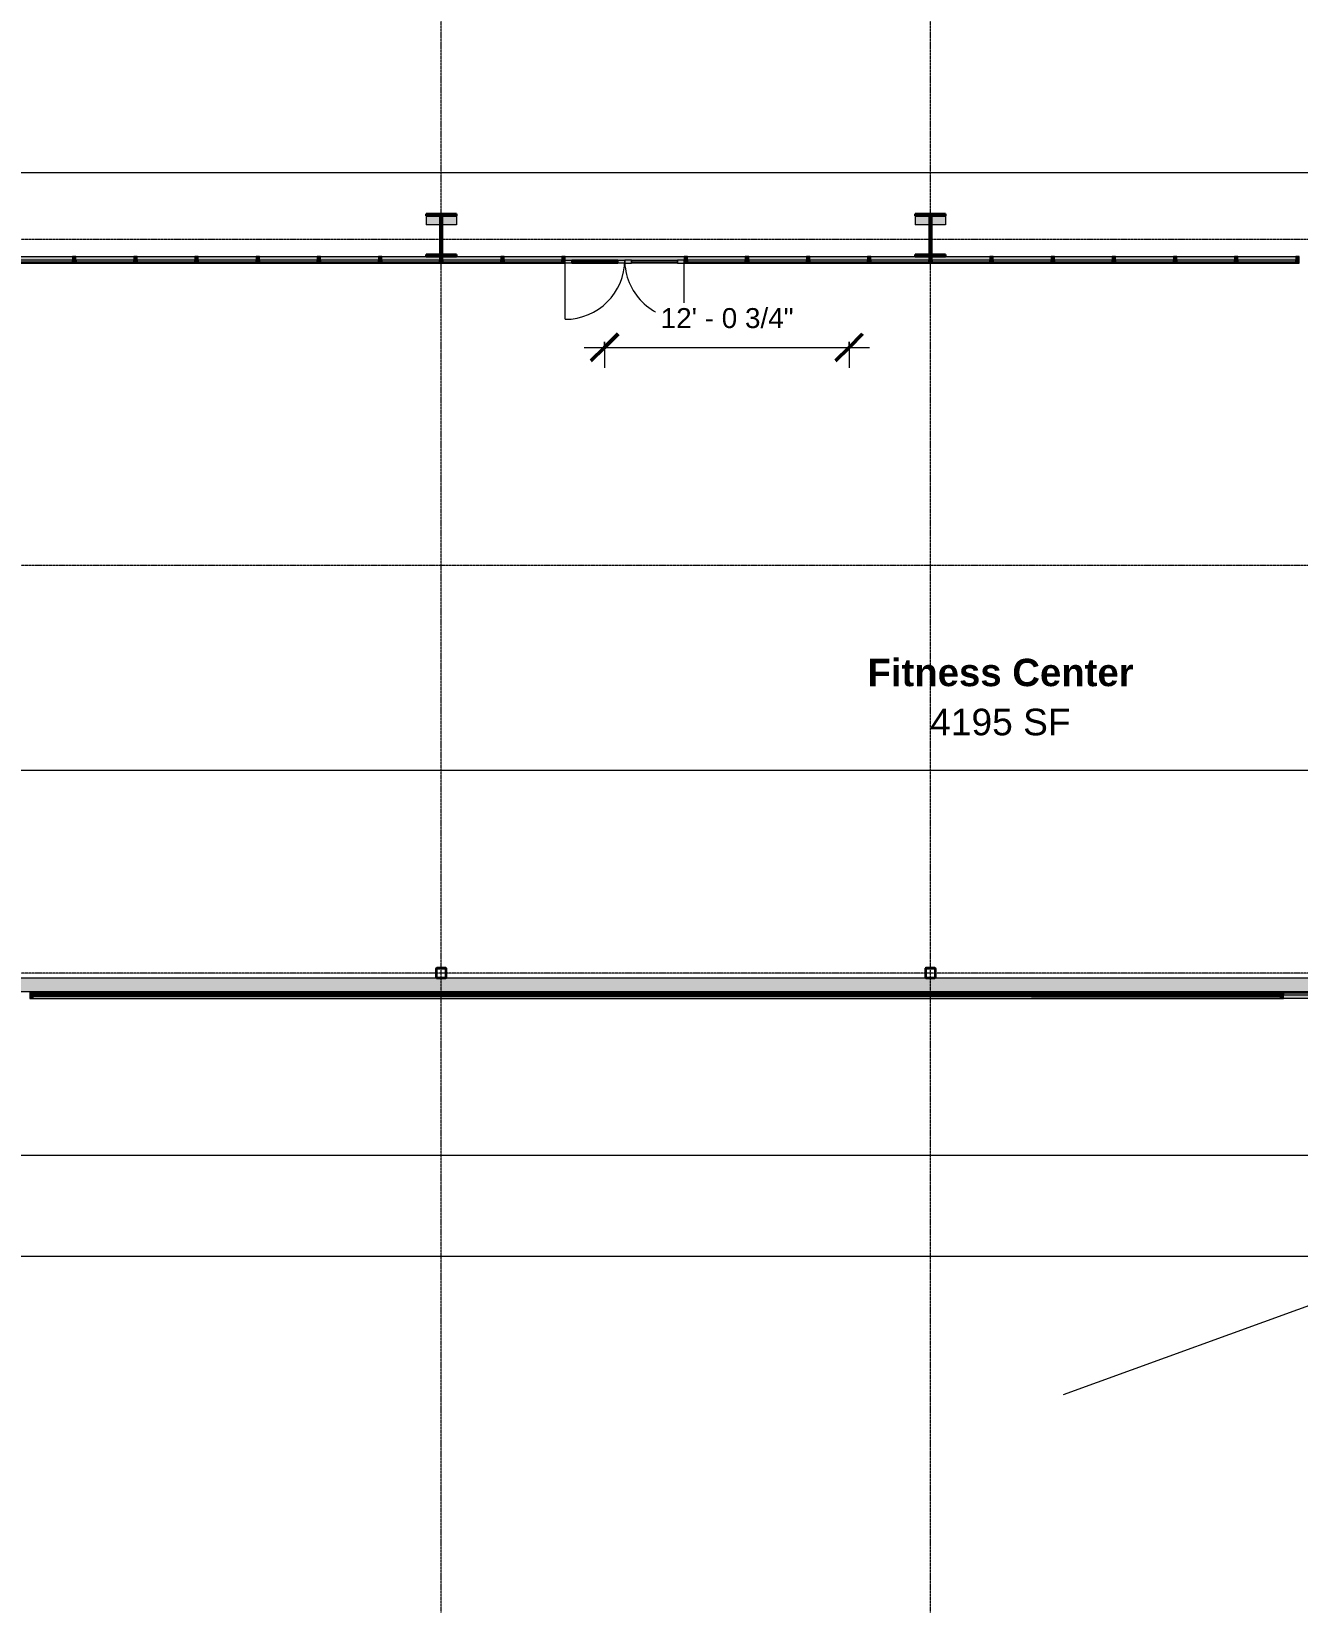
# Model space of a CAD drawing. Header units: inches. Extents: x 21836 to 26875, y -23174 to -20350.
# Drawn here: x 22844 to 23593, y -23163 to -22227 of the extents above; entities that cross this region are included whole.
import ezdxf

# ---------------------------------------------------------------- set-up
doc = ezdxf.new("R2010")
doc.units = ezdxf.units.IN
doc.header["$MEASUREMENT"] = 0
doc.linetypes.add('Grid Line 1_2_', pattern=[0.875, 0.5, -0.125, 0.125, -0.125])
for name, color, linetype, lineweight in [('A-ANNO-DIMS', 211, 'Continuous', 9), ('A-ANNO-DIMS-128', 211, 'Continuous', 9), ('A-DOOR', 31, 'Continuous', 13), ('A-GLAZ-CURT', 52, 'Continuous', 9), ('A-GLAZ-CWMG', 51, 'Continuous', 9), ('A-WALL', 113, 'Continuous', 13), ('C-BLDG-PADS', 91, 'Continuous', 9), ('C-TOPO', 7, 'Continuous', 9), ('Conc', 7, 'Continuous', 9), ('EOP-PR', 4, 'Continuous', 9), ('G-ANNO-SYMB', 111, 'Continuous', 9), ('M-AREA-IDEN', 171, 'Continuous', 9), ('S-BEAM', 12, 'Continuous', 9), ('S-COLS', 52, 'Continuous', 9), ('S-GRID', 1, 'Continuous', 9)]:
    doc.layers.add(name, color=color, linetype=linetype, lineweight=lineweight)
doc.styles.add('Arial_1', font='arial.ttf', dxfattribs={"height": 11.802395})
doc.styles.add('Arial_2', font='arial.ttf', dxfattribs={"height": 15.736527})
doc.styles.add('Arial_B_1', font='arialbd.ttf', dxfattribs={"height": 16.236099})
doc.dimstyles.new('Linear_-_3_32__Arial', dxfattribs={"dimscale": 12, "dimtxt": 12, "dimasz": 1.333333, "dimexe": 1, "dimexo": 0.666667, "dimgap": 0.666667, "dimtad": 1, "dimdec": 4, "dimrnd": 0.0625, "dimzin": 1, "dimdsep": 46, "dimlunit": 4, "dimtxsty": 'Arial_1', "dimblk1": 'OBLIQUE', "dimblk2": 'OBLIQUE', "dimsah": 1, "dimcen": 0.09, "dimdle": 1, "dimazin": 0, "dimtfac": 1, "dimtdec": 4, "dimtix": 1, "dimtmove": 0, "dimatfit": 3, "dimfxl": 1, "dimtvp": 1, "dimtfill": 1, "dimfrac": 2, "dimtolj": 1, "dimtzin": 0, "dimarcsym": 2})
pattern_1 = [(45, (0, 0), (-12.671354, 12.671354), []), (45, (0, 19.2), (-12.671354, 12.671354), [])]

# ---------------------------------------------------------------- blocks, each defined once
blk = doc.blocks.new('HSS-Hollow Structural Section-Column - HSS6X6X1_4-556719-First Floor Plan')
at = {"layer": 'S-COLS'}
h = blk.add_hatch(dxfattribs=at)
h.set_pattern_fill('FP_2', color=256, style=0, pattern_type=2)
h.set_pattern_definition([(225, (23085.89, -22784.303), (12.671354, -12.671354), []), (225, (23085.89, -22803.503), (12.671354, -12.671354), [])])
h.paths.add_polyline_path([(2.53, 3), (-2.53, 3), (-2.86, 2.86), (-3, 2.53), (-3, -2.53), (-2.86, -2.86), (-2.53, -3), (2.53, -3), (2.86, -2.86), (3, -2.53), (3, 2.53), (2.86, 2.86)], flags=0)
h.paths.add_polyline_path([(2.53, 2.77), (2.7, 2.7), (2.77, 2.53), (2.77, -2.53), (2.7, -2.7), (2.53, -2.77), (-2.53, -2.77), (-2.7, -2.7), (-2.77, -2.53), (-2.77, 2.53), (-2.7, 2.7), (-2.53, 2.77)], flags=0)
at = {"layer": 'S-COLS', "lineweight": 30}
for p, q in [((-3, 2.53), (-3, -2.53)), ((-2.77, -2.53), (-2.77, 2.53)), ((2.53, 3), (-2.53, 3)), ((-2.53, 2.77), (2.53, 2.77)), ((2.77, 2.53), (2.77, -2.53)), ((3, -2.53), (3, 2.53)), ((2.53, -2.77), (-2.53, -2.77)), ((-2.53, -3), (2.53, -3))]:
    blk.add_line(p, q, dxfattribs=at)
for centre, radius, start, end in [((-2.53, 2.53), 0.466, 90, 180), ((-2.53, 2.53), 0.233, 90, 180), ((2.53, 2.53), 0.466, 360, 90), ((2.53, 2.53), 0.233, 0, 90), ((-2.53, -2.53), 0.466, 180, 270), ((-2.53, -2.53), 0.233, 180, 270), ((2.53, -2.53), 0.466, 270, 360), ((2.53, -2.53), 0.233, 270, 360)]:
    blk.add_arc(centre, radius, start, end, dxfattribs=at)
blk = doc.blocks.new('HSS-Hollow Structural Section-Column - HSS6X6X1_4-V1-First Floor Plan')
at = {"layer": 'S-COLS'}
h = blk.add_hatch(dxfattribs=at)
h.set_pattern_fill('FP_3', color=256, style=0, pattern_type=2)
h.set_pattern_definition([(225, (23375.39, -22784.303), (12.671354, -12.671354), []), (225, (23375.39, -22803.503), (12.671354, -12.671354), [])])
h.paths.add_polyline_path([(-2.53, 3), (-2.86, 2.86), (-3, 2.53), (-3, -2.53), (-2.86, -2.86), (-2.53, -3), (2.53, -3), (2.86, -2.86), (3, -2.53), (3, 2.53), (2.86, 2.86), (2.53, 3)], flags=0)
h.paths.add_polyline_path([(-2.53, 2.77), (2.53, 2.77), (2.7, 2.7), (2.77, 2.53), (2.77, -2.53), (2.7, -2.7), (2.53, -2.77), (-2.53, -2.77), (-2.7, -2.7), (-2.77, -2.53), (-2.77, 2.53), (-2.7, 2.7)], flags=0)
at = {"layer": 'S-COLS', "lineweight": 30}
for p, q in [((-3, 2.53), (-3, -2.53)), ((-2.77, -2.53), (-2.77, 2.53)), ((2.53, 3), (-2.53, 3)), ((-2.53, 2.77), (2.53, 2.77)), ((2.77, 2.53), (2.77, -2.53)), ((3, -2.53), (3, 2.53)), ((2.53, -2.77), (-2.53, -2.77)), ((-2.53, -3), (2.53, -3))]:
    blk.add_line(p, q, dxfattribs=at)
for centre, radius, start, end in [((-2.53, 2.53), 0.466, 90, 180), ((-2.53, 2.53), 0.233, 90, 180), ((2.53, 2.53), 0.466, 360, 90), ((2.53, 2.53), 0.233, 0, 90), ((-2.53, -2.53), 0.466, 180, 270), ((-2.53, -2.53), 0.233, 180, 270), ((2.53, -2.53), 0.466, 270, 360), ((2.53, -2.53), 0.233, 270, 360)]:
    blk.add_arc(centre, radius, start, end, dxfattribs=at)
blk = doc.blocks.new('Girt_C - 8_D-767115-First Floor Plan')
at = {"layer": 'S-BEAM'}
h = blk.add_hatch(color=256, dxfattribs=at)
h.paths.add_polyline_path([(24244.02, -22787.49), (24244.02, -22787.3), (24099.02, -22787.34), (24099.02, -22787.49), (24221.25, -22787.49)], flags=0)
h.paths.add_polyline_path([(23616.77, -22787.49), (23616.77, -22787.3), (22810.02, -22787.33), (22810.02, -22787.49), (23599.2, -22787.49)], flags=0)
h.paths.add_polyline_path([(22458.77, -22787.49), (22458.77, -22787.3), (22076.14, -22787.33), (22076.14, -22787.49), (22216.89, -22787.49)], flags=0)
h = blk.add_hatch(color=256, dxfattribs=at)
h.paths.add_polyline_path([(24244.02, -22795.12), (24244.02, -22787.49), (24099.02, -22787.49), (24099.02, -22795.12), (24133.2, -22795.12), (24133.2, -22793.43), (24137.2, -22793.43), (24137.2, -22795.12), (24221.25, -22795.12)], flags=0)
h.paths.add_polyline_path([(23616.77, -22795.12), (23616.77, -22787.49), (22810.02, -22787.49), (22810.02, -22795.12), (23599.2, -22795.12)], flags=0)
h.paths.add_polyline_path([(22458.77, -22795.12), (22458.77, -22787.49), (22076.14, -22787.49), (22076.14, -22795.12), (22216.89, -22795.12)], flags=0)
h = blk.add_hatch(color=256, dxfattribs=at)
h.paths.add_polyline_path([(24244.02, -22795.3), (24244.02, -22795.12), (24137.2, -22795.13), (24137.2, -22795.3), (24221.25, -22795.3)], flags=0)
h.paths.add_polyline_path([(24133.2, -22795.3), (24133.2, -22795.12), (24099.02, -22795.13), (24099.02, -22795.3), (24117.57, -22795.3)], flags=0)
h.paths.add_polyline_path([(23616.77, -22795.3), (23616.77, -22795.12), (22810.02, -22795.12), (22810.02, -22795.3), (23599.2, -22795.3)], flags=0)
h.paths.add_polyline_path([(22458.77, -22795.3), (22458.77, -22795.12), (22076.14, -22795.12), (22076.14, -22795.3), (22216.89, -22795.3)], flags=0)
for p, q in [((23083.36, -22787.3), (22810.02, -22787.3)), ((23372.86, -22787.3), (23088.42, -22787.3)), ((23616.77, -22787.3), (23377.92, -22787.3)), ((22810.02, -22795.3), (23616.77, -22795.3))]:
    blk.add_line(p, q, dxfattribs=at)
blk = doc.blocks.new('System Panel - Glazed-809284-First Floor Plan')
at = {"layer": 'A-GLAZ-CURT', "transparency": 33554649}
blk.add_hatch(color=256, dxfattribs=at).paths.add_polyline_path([(-17.09, 1.25), (-17.09, 0.25), (17.09, 0.25), (17.09, 1.25)], flags=0)
at = {"layer": 'A-GLAZ-CURT', "lineweight": 13}
for p, q in [((17.09, 1.25), (-17.09, 1.25)), ((-17.09, 1.25), (-17.09, 0.25)), ((-17.09, 0.25), (17.09, 0.25)), ((17.09, 0.25), (17.09, 1.25))]:
    blk.add_line(p, q, dxfattribs=at)
at = {"layer": 'A-GLAZ-CURT'}
for p, q in [((-17.09, 0.25), (-17.09, 1.25)), ((17.09, 1.25), (-17.09, 1.25)), ((-17.09, 0.25), (17.09, 0.25)), ((17.09, 1.25), (17.09, 0.25))]:
    blk.add_line(p, q, dxfattribs=at)
blk = doc.blocks.new('Door_Single_Storefront - one-809285-First Floor Plan')
at = {"layer": 'A-DOOR'}
h = blk.add_hatch(color=256, dxfattribs=at)
h.paths.add_polyline_path([(-13.59375, 2), (-17.59375, 2), (-17.59375, 0.25), (-13.59375, 0.25)], flags=0)
h.paths.add_polyline_path([(13.59375, 2), (13.59375, 0.25), (17.59375, 0.25), (17.59375, 2)], flags=0)
h = blk.add_hatch(color=256, dxfattribs=at)
h.paths.add_polyline_path([(13.59375, 2), (-13.59375, 2), (-13.59375, 1.5), (13.59375, 1.5)], flags=0)
h.paths.add_polyline_path([(-13.59375, 0.75), (-13.59375, 0.25), (13.59375, 0.25), (13.59375, 0.75)], flags=0)
blk.add_hatch(color=256, dxfattribs=at).paths.add_polyline_path([(13.59375, 1.5), (-13.59375, 1.5), (-13.59375, 0.75), (13.59375, 0.75)], flags=0)
for p, q in [((-17.59375, 35.1875), (-17.59375, 0)), ((-13.59375, 2), (-17.59375, 2)), ((-17.59375, 0.25), (-13.59375, 0.25)), ((-13.59375, 0.25), (-13.59375, 2)), ((-13.59375, 2), (13.59375, 2)), ((13.59375, 1.5), (-13.59375, 1.5)), ((-13.59375, 1.5), (-13.59375, 0.75)), ((-13.59375, 0.75), (13.59375, 0.75)), ((13.59375, 0.25), (-13.59375, 0.25)), ((17.59375, 2), (13.59375, 2)), ((13.59375, 2), (13.59375, 0.25)), ((13.59375, 0.75), (13.59375, 1.5)), ((13.59375, 0.25), (17.59375, 0.25)), ((17.59375, 0.25), (17.59375, 2))]:
    blk.add_line(p, q, dxfattribs=at)
blk.add_arc((-17.59375, 0), 35.1875, 360, 90, dxfattribs=at)
blk = doc.blocks.new('Door_Single_Storefront - one-809286-First Floor Plan')
at = {"layer": 'A-DOOR'}
h = blk.add_hatch(color=256, dxfattribs=at)
h.paths.add_polyline_path([(13.59375, -2), (17.59375, -2), (17.59375, -0.25), (13.59375, -0.25)], flags=0)
h.paths.add_polyline_path([(-17.59375, -2), (-13.59375, -2), (-13.59375, -0.25), (-17.59375, -0.25)], flags=0)
h = blk.add_hatch(color=256, dxfattribs=at)
h.paths.add_polyline_path([(13.59375, -2), (13.59375, -1.5), (-13.59375, -1.5), (-13.59375, -2)], flags=0)
h.paths.add_polyline_path([(13.59375, -0.75), (13.59375, -0.25), (-13.59375, -0.25), (-13.59375, -0.75)], flags=0)
blk.add_hatch(color=256, dxfattribs=at).paths.add_polyline_path([(13.59375, -1.5), (13.59375, -0.75), (-13.59375, -0.75), (-13.59375, -1.5)], flags=0)
for p, q in [((-17.59375, -35.1875), (-17.59375, 0)), ((-17.59375, -0.25), (-13.59375, -0.25)), ((-13.59375, -2), (-17.59375, -2)), ((-13.59375, -0.25), (-13.59375, -2)), ((13.59375, -0.25), (-13.59375, -0.25)), ((-13.59375, -1.5), (-13.59375, -0.75)), ((-13.59375, -0.75), (13.59375, -0.75)), ((13.59375, -1.5), (-13.59375, -1.5)), ((-13.59375, -2), (13.59375, -2)), ((13.59375, -2), (13.59375, -0.25)), ((13.59375, -0.25), (17.59375, -0.25)), ((13.59375, -0.75), (13.59375, -1.5)), ((17.59375, -2), (13.59375, -2)), ((17.59375, -0.25), (17.59375, -2))]:
    blk.add_line(p, q, dxfattribs=at)
blk.add_arc((-17.59375, 0), 35.1875, 270, 0, dxfattribs=at)
blk = doc.blocks.new('System Panel - Glazed-809288-First Floor Plan')
at = {"layer": 'A-GLAZ-CURT', "transparency": 33554649}
blk.add_hatch(color=256, dxfattribs=at).paths.add_polyline_path([(17.09, 1.25), (-17.09, 1.25), (-17.09, 0.25), (17.09, 0.25)], flags=0)
at = {"layer": 'A-GLAZ-CURT', "lineweight": 13}
for p, q in [((17.09, 1.25), (-17.09, 1.25)), ((-17.09, 1.25), (-17.09, 0.25)), ((-17.09, 0.25), (17.09, 0.25)), ((17.09, 0.25), (17.09, 1.25))]:
    blk.add_line(p, q, dxfattribs=at)
at = {"layer": 'A-GLAZ-CURT'}
for p, q in [((-17.09, 0.25), (-17.09, 1.25)), ((17.09, 1.25), (-17.09, 1.25)), ((-17.09, 0.25), (17.09, 0.25)), ((17.09, 1.25), (17.09, 0.25))]:
    blk.add_line(p, q, dxfattribs=at)
blk = doc.blocks.new('Rectangular Mullion - Rectangular Mullion 1-V14-First Floor Plan')
at = {"layer": 'A-GLAZ-CWMG'}
h = blk.add_hatch(color=256, dxfattribs=at)
h.paths.add_polyline_path([(24462.02, -22364.05), (24496.2, -22364.05), (24496.2, -22363.3), (24462.02, -22363.3)], flags=0)
h.paths.add_polyline_path([(24462.02, -22362.3), (24496.2, -22362.3), (24496.2, -22360.05), (24462.02, -22360.05)], flags=0)
blk.add_hatch(color=256, dxfattribs=at).paths.add_polyline_path([(24496.2, -22363.3), (24496.2, -22362.3), (24462.02, -22362.3), (24462.02, -22363.3)], flags=0)
for p, q in [((24462.02, -22360.05), (24496.2, -22360.05)), ((24462.02, -22364.05), (24496.2, -22364.05))]:
    blk.add_line(p, q, dxfattribs=at)
blk = doc.blocks.new('Rectangular Mullion - Rectangular Mullion 1-V15-First Floor Plan')
at = {"layer": 'A-GLAZ-CWMG'}
h = blk.add_hatch(color=256, dxfattribs=at)
h.paths.add_polyline_path([(24244.89, -22364.05), (24279.08, -22364.05), (24279.08, -22363.3), (24244.89, -22363.3)], flags=0)
h.paths.add_polyline_path([(24244.89, -22362.3), (24279.08, -22362.3), (24279.08, -22360.05), (24244.89, -22360.05)], flags=0)
blk.add_hatch(color=256, dxfattribs=at).paths.add_polyline_path([(24279.08, -22363.3), (24279.08, -22362.3), (24244.89, -22362.3), (24244.89, -22363.3)], flags=0)
for p, q in [((24252.89, -22360.05), (24279.08, -22360.05)), ((24244.89, -22364.05), (24279.08, -22364.05))]:
    blk.add_line(p, q, dxfattribs=at)
blk = doc.blocks.new('Rectangular Mullion - Rectangular Mullion 1-769167-First Floor Plan')
at = {"layer": 'A-GLAZ-CWMG'}
h = blk.add_hatch(color=256, dxfattribs=at)
h.paths.add_polyline_path([(24498.2, -22364.05), (24532.39, -22364.05), (24532.39, -22363.3), (24498.2, -22363.3)], flags=0)
h.paths.add_polyline_path([(24524.39, -22362.3), (24532.39, -22362.3), (24532.39, -22360.05), (24498.2, -22360.05), (24498.2, -22362.3)], flags=0)
blk.add_hatch(color=256, dxfattribs=at).paths.add_polyline_path([(24532.39, -22363.3), (24532.39, -22362.3), (24498.2, -22362.3), (24498.2, -22363.3)], flags=0)
for p, q in [((24498.2, -22360.05), (24524.39, -22360.05)), ((24498.2, -22364.05), (24532.39, -22364.05))]:
    blk.add_line(p, q, dxfattribs=at)
blk = doc.blocks.new('Rectangular Mullion - Rectangular Mullion 1-769168-First Floor Plan')
at = {"layer": 'A-GLAZ-CWMG'}
blk.add_hatch(color=256, dxfattribs=at).paths.add_polyline_path([(24383.64, -22362.3), (24387.64, -22362.3), (24387.64, -22360.05), (24352.45, -22360.05), (24352.45, -22362.3), (24356.45, -22362.3)], flags=0)
blk.add_line((24352.45, -22360.05), (24387.64, -22360.05), dxfattribs=at)
blk = doc.blocks.new('Rectangular Mullion - Rectangular Mullion 1-769169-First Floor Plan')
at = {"layer": 'A-GLAZ-CWMG'}
blk.add_hatch(color=256, dxfattribs=at).paths.add_polyline_path([(24348.45, -22362.3), (24352.45, -22362.3), (24352.45, -22360.05), (24317.27, -22360.05), (24317.27, -22362.3), (24321.27, -22362.3)], flags=0)
blk.add_line((24317.27, -22360.05), (24352.45, -22360.05), dxfattribs=at)
blk = doc.blocks.new('Rectangular Mullion - Rectangular Mullion 1-809282-First Floor Plan')
at = {"layer": 'A-GLAZ-CWMG'}
blk.add_hatch(color=256, dxfattribs=at).paths.add_polyline_path([(-1, -2), (-1, 2), (1, 2), (1, -2)], flags=0)
at = {"layer": 'A-GLAZ-CWMG', "lineweight": 20}
for p, q in [((-1, 2), (1, 2)), ((-1, -2), (-1, 2)), ((1, 2), (1, -2)), ((1, -2), (-1, -2))]:
    blk.add_line(p, q, dxfattribs=at)
blk = doc.blocks.new('Rectangular Mullion - Profile_Polycarbonate_Lower-789585-First Floor Plan')
at = {"layer": 'A-GLAZ-CWMG'}
for points in [[(23322.74, -22796.02), (23578.64, -22796.02), (23578.64, -22795.66), (22848.39, -22795.66), (22848.39, -22796.02), (23046.28, -22796.02)], [(22848.39, -22797.59), (23578.64, -22797.59), (23578.64, -22796.02), (22848.39, -22796.02)], [(23460.97, -22797.66), (23578.64, -22797.66), (23578.64, -22797.59), (22848.39, -22797.59), (22848.39, -22797.66), (23322.74, -22797.66)], [(23460.97, -22797.79), (23578.64, -22797.79), (23578.64, -22797.66), (22848.39, -22797.66), (22848.39, -22797.79), (23322.74, -22797.79)]]:
    blk.add_hatch(color=256, dxfattribs=at).paths.add_polyline_path(points, flags=0)
for p, q in [((22848.39, -22796.02), (22848.39, -22795.66)), ((22848.39, -22795.66), (23578.64, -22795.66)), ((22848.39, -22797.59), (22848.39, -22796.02)), ((22848.39, -22796.02), (23578.64, -22796.02)), ((22848.39, -22797.66), (22848.39, -22797.59)), ((22848.39, -22797.79), (22848.39, -22797.66)), ((22848.39, -22797.66), (23578.64, -22797.66)), ((22848.39, -22797.79), (23578.64, -22797.79)), ((23578.64, -22796.02), (23578.64, -22797.59)), ((23578.64, -22797.59), (23578.64, -22797.66)), ((23578.64, -22797.66), (23578.64, -22797.79))]:
    blk.add_line(p, q, dxfattribs=at)
blk = doc.blocks.new('Rectangular Mullion - Profile_Polycarbonate_right-791731-First Floor Plan')
at = {"layer": 'A-GLAZ-CWMG'}
blk.add_hatch(color=256, dxfattribs=at).paths.add_polyline_path([(-2.83, -0.98), (0, -0.98), (0, 1.14), (-3.62, 1.14), (-3.62, 0.79), (-3.37, 0.79), (-3.56, 0.85), (-3.56, 1.08), (-0.06, 1.08), (-0.06, -0.92), (-2.77, -0.92)], flags=0)
at = {"layer": 'A-GLAZ-CWMG', "lineweight": 20}
for p, q in [((0, 1.14), (-3.62, 1.14)), ((-3.62, 1.14), (-3.62, 0.79)), ((-3.62, 0.79), (-3.37, 0.79)), ((-3.56, 0.85), (-3.56, 1.08)), ((-3.56, 1.08), (-0.06, 1.08)), ((-3.37, 0.85), (-3.56, 0.85)), ((-3.37, 0.79), (-3.37, 0.85)), ((-0.06, 1.08), (-0.06, -0.92)), ((0, -0.98), (0, 1.14)), ((-2.77, -0.86), (-2.83, -0.86)), ((-2.83, -0.86), (-2.83, -0.98)), ((-2.83, -0.98), (0, -0.98)), ((-2.77, -0.92), (-2.77, -0.86)), ((-0.06, -0.92), (-2.77, -0.92))]:
    blk.add_line(p, q, dxfattribs=at)
blk = doc.blocks.new('System Panel - Glazed-827476-First Floor Plan')
at = {"layer": 'A-GLAZ-CURT', "transparency": 33554649}
blk.add_hatch(color=256, dxfattribs=at).paths.add_polyline_path([(15.12, 0.25), (15.12, 1.25), (-15.12, 1.25), (-15.12, 0.25), (-9.95, 0.25)], flags=0)
at = {"layer": 'A-GLAZ-CURT', "lineweight": 13}
for p, q in [((15.12, 1.25), (-15.12, 1.25)), ((-15.12, 1.25), (-15.12, 0.25)), ((-15.12, 0.25), (15.12, 0.25)), ((15.12, 0.25), (15.12, 1.25))]:
    blk.add_line(p, q, dxfattribs=at)
at = {"layer": 'A-GLAZ-CURT'}
for p, q in [((-15.12, 0.25), (-15.12, 1.25)), ((15.12, 1.25), (-15.12, 1.25)), ((-15.12, 0.25), (15.12, 0.25)), ((15.12, 1.25), (15.12, 0.25))]:
    blk.add_line(p, q, dxfattribs=at)
blk = doc.blocks.new('Rectangular Mullion - Rectangular Mullion 1-789464-First Floor Plan')
at = {"layer": 'A-GLAZ-CWMG'}
h = blk.add_hatch(color=256, dxfattribs=at)
h.paths.add_polyline_path([(25110.27, -22799.43), (25110.27, -22797.18), (25080.02, -22797.18), (25080.02, -22799.43), (25085.19, -22799.43)], flags=0)
h.paths.add_polyline_path([(25085.19, -22796.18), (25110.27, -22796.18), (25110.27, -22795.43), (25080.02, -22795.43), (25080.02, -22796.18)], flags=0)
blk.add_hatch(color=256, dxfattribs=at).paths.add_polyline_path([(25110.27, -22797.18), (25110.27, -22796.18), (25080.02, -22796.18), (25080.02, -22797.18), (25085.19, -22797.18)], flags=0)
for p, q in [((25110.27, -22795.43), (25080.02, -22795.43)), ((25110.27, -22799.43), (25080.02, -22799.43))]:
    blk.add_line(p, q, dxfattribs=at)
blk = doc.blocks.new('Rectangular Mullion - Rectangular Mullion 1-827460-First Floor Plan')
at = {"layer": 'A-GLAZ-CWMG'}
blk.add_hatch(color=256, dxfattribs=at).paths.add_polyline_path([(-2, 2), (-2, -2), (0, -2), (0, 2)], flags=0)
at = {"layer": 'A-GLAZ-CWMG', "lineweight": 20}
for p, q in [((0, 2), (-2, 2)), ((-2, 2), (-2, -2)), ((0, -2), (0, 2)), ((-2, -2), (0, -2))]:
    blk.add_line(p, q, dxfattribs=at)
blk = doc.blocks.new('Rectangular Mullion - Rectangular Mullion 1-827457-First Floor Plan')
at = {"layer": 'A-GLAZ-CWMG'}
blk.add_hatch(color=256, dxfattribs=at).paths.add_polyline_path([(0, 2), (0, -2), (-2, -2), (-2, 2)], flags=0)
at = {"layer": 'A-GLAZ-CWMG', "lineweight": 20}
for p, q in [((-2, 2), (0, 2)), ((-2, -2), (-2, 2)), ((0, 2), (0, -2)), ((0, -2), (-2, -2))]:
    blk.add_line(p, q, dxfattribs=at)
blk = doc.blocks.new('DIMBLOCK32-First Floor Plan')
at = {"layer": 'A-ANNO-DIMS-128', "lineweight": 50}
for p, q in [((23182.52, -22413.92), (23190.52, -22405.92)), ((23327.27, -22413.92), (23335.27, -22405.92)), ((23182.52, -22413.92), (23174.52, -22421.92)), ((23327.27, -22413.92), (23319.27, -22421.92))]:
    blk.add_line(p, q, dxfattribs=at)
at = {"layer": 'A-ANNO-DIMS-128'}
for p, q in [((23170.52, -22413.92), (23339.27, -22413.92)), ((23182.52, -22410.61), (23182.52, -22425.92)), ((23182.52, -22413.92), (23182.52, -22410.61)), ((23327.27, -22410.61), (23327.27, -22425.92)), ((23327.27, -22413.92), (23327.27, -22410.61))]:
    blk.add_line(p, q, dxfattribs=at)
at = {"layer": 'A-ANNO-DIMS-128', "color": 0, "insert": (23215.75, -22390.61), "char_height": 11.8024, "width": 93.9323, "attachment_point": 1, "line_spacing_factor": 0.938532, "style": 'Arial_1', "bg_fill": 3, "box_fill_scale": 1.25, "bg_fill_color": 0, "bg_fill_transparency": 0}
blk.add_mtext('12\' - 0 3/4"', dxfattribs=at)
blk = doc.blocks.new('_Oblique')
at = {"color": 0, "linetype": 'ByBlock', "lineweight": -2}
blk.add_line((-0.5, -0.5), (0.5, 0.5), dxfattribs=at)

msp = doc.modelspace()

# ---------------------------------------------------------------- hatches: boundary and pattern name
at = {"layer": 'A-WALL', "lineweight": 9, "transparency": 33554649}
msp.add_hatch(color=256, dxfattribs=at).paths.add_polyline_path([(23460.97239, -22797.59021), (23582.20273, -22797.59021), (23582.20273, -22796.01541), (22844.82773, -22796.01541), (22844.82773, -22797.59021), (23322.74074, -22797.59021)], flags=0)
at = {"layer": 'C-BLDG-PADS'}
h = msp.add_hatch(color=256, dxfattribs=at)
h.paths.add_polyline_path([(25669.14323, -22797.59021), (25672.70273, -22797.59021), (25672.67869, -22796.01541), (25669.14323, -22796.01569)], flags=0)
h.paths.add_polyline_path([(25357.38723, -22797.59021), (25357.38723, -22796.01541), (25353.82773, -22796.01569), (25353.82773, -22797.59021)], flags=0)
h.paths.add_polyline_path([(23578.70573, -22797.59021), (23582.20273, -22797.59021), (23582.20273, -22796.01541), (23578.64323, -22796.01569), (23578.64323, -22797.59021)], flags=0)
h.paths.add_polyline_path([(22844.82773, -22797.59021), (22848.38723, -22797.59021), (22848.38723, -22796.01541), (22844.82773, -22796.01569)], flags=0)
h.paths.add_polyline_path([(25693.2875, -21125.18961), (25695.13723, -21125.17127), (25695.13723, -21123.61481), (25691.57773, -21123.61481), (25691.57773, -21125.18961), (25691.86895, -21125.18961)], flags=0)
h.paths.add_polyline_path([(24819.39323, -21125.18961), (24822.70273, -21125.18934), (24822.70273, -21123.61481), (24819.14323, -21123.6342), (24819.14323, -21125.18934), (24819.3924, -21125.18961)], flags=0)
h.paths.add_polyline_path([(24533.57773, -21125.18961), (24537.13723, -21125.17022), (24537.13723, -21123.61481), (24533.57773, -21123.61481), (24533.57773, -21125.18934)], flags=0)
h.paths.add_polyline_path([(23089.38723, -21125.18961), (23089.63723, -21125.17022), (23089.63723, -21123.61481), (23086.07773, -21123.61481), (23086.07773, -21125.18961), (23087.7875, -21125.18961)], flags=0)
h.paths.add_polyline_path([(23374.9115, -21125.18961), (23375.20273, -21125.18934), (23375.20273, -21123.61481), (23371.64323, -21123.6342), (23371.64323, -21125.18934), (23373.49295, -21125.18961)], flags=0)
at = {"layer": 'S-COLS'}
h = msp.add_hatch(dxfattribs=at)
h.set_pattern_fill('FP_1', color=256, style=0, pattern_type=2)
h.set_pattern_definition(pattern_1)
h.paths.add_polyline_path([(23094.89023, -22336.05108), (23094.89023, -22334.79776), (23076.89023, -22334.79776), (23076.89023, -22336.05108)], flags=0)
h = msp.add_hatch(color=256, dxfattribs=at)
h.paths.add_polyline_path([(23085.26523, -22341.30614), (23085.26523, -22336.05108), (23076.89023, -22336.05108), (23076.89023, -22341.30614)], flags=0)
h.paths.add_polyline_path([(23094.89023, -22341.30614), (23094.89023, -22336.05108), (23086.51523, -22336.05108), (23086.51523, -22341.30614)], flags=0)
h = msp.add_hatch(dxfattribs=at)
h.set_pattern_fill('FP_1', color=256, style=0, pattern_type=2)
h.set_pattern_definition(pattern_1)
h.paths.add_polyline_path([(23086.51523, -22358.80281), (23086.51523, -22336.05108), (23085.26523, -22336.05108), (23085.26523, -22358.80281)], flags=0)
h = msp.add_hatch(dxfattribs=at)
h.set_pattern_fill('FP_1', color=256, style=0, pattern_type=2)
h.set_pattern_definition(pattern_1)
h.paths.add_polyline_path([(23384.39023, -22336.05108), (23384.39023, -22334.79776), (23366.39023, -22334.79776), (23366.39023, -22336.05108)], flags=0)
h = msp.add_hatch(color=256, dxfattribs=at)
h.paths.add_polyline_path([(23374.76523, -22341.30614), (23374.76523, -22336.05108), (23366.39023, -22336.05108), (23366.39023, -22341.30614)], flags=0)
h.paths.add_polyline_path([(23384.39023, -22341.30614), (23384.39023, -22336.05108), (23376.01523, -22336.05108), (23376.01523, -22341.30614)], flags=0)
h = msp.add_hatch(dxfattribs=at)
h.set_pattern_fill('FP_1', color=256, style=0, pattern_type=2)
h.set_pattern_definition(pattern_1)
h.paths.add_polyline_path([(23376.01523, -22358.80281), (23376.01523, -22336.05108), (23374.76523, -22336.05108), (23374.76523, -22358.80281)], flags=0)
h = msp.add_hatch(dxfattribs=at)
h.set_pattern_fill('FP_1', color=256, style=0, pattern_type=2)
h.set_pattern_definition(pattern_1)
h.paths.add_polyline_path([(23094.89023, -22360.05281), (23094.89023, -22358.80281), (23076.89023, -22358.80281), (23076.89023, -22360.05281)], flags=0)
h = msp.add_hatch(dxfattribs=at)
h.set_pattern_fill('FP_1', color=256, style=0, pattern_type=2)
h.set_pattern_definition(pattern_1)
h.paths.add_polyline_path([(23384.39023, -22360.05281), (23384.39023, -22358.80281), (23366.39023, -22358.80281), (23366.39023, -22360.05281)], flags=0)

# ---------------------------------------------------------------- linework, layer by layer
at = {"layer": 'A-WALL', "lineweight": 50}
for p, q in [((23582.20273, -22796.01541), (22844.82773, -22796.01541)), ((22844.82773, -22796.01541), (22844.82773, -22797.59021)), ((22844.82773, -22797.59021), (23582.20273, -22797.59021)), ((23582.20273, -22797.59021), (23582.20273, -22796.01541))]:
    msp.add_line(p, q, dxfattribs=at)
at = {"layer": 'C-BLDG-PADS'}
msp.add_line((22844.51523, -22799.42781), (23582.26523, -22799.42781), dxfattribs=at)
at = {"layer": 'C-TOPO'}
for p in [(22844.51523, -22799.42725), (23582.26523, -22799.42725)]:
    msp.add_line(p, (23435.13281, -22799.42725), dxfattribs=at)
at = {"layer": 'Conc'}
for p, q in [((22135.01523, -22892.06748), (24082.76523, -22892.06748)), ((26282.99063, -22952.06748), (21940.4243, -22952.06748))]:
    msp.add_line(p, q, dxfattribs=at)
at = {"layer": 'EOP-PR'}
msp.add_line((23454.1959, -23033.92248), (23615.04866, -22975.37687), dxfattribs=at)
at = {"layer": 'G-ANNO-SYMB'}
for p, q in [((26334.27552, -22310.53102), (21858.58743, -22310.53102)), ((26322.50937, -22664.44135), (21851.27267, -22664.44135))]:
    msp.add_line(p, q, dxfattribs=at)
at = {"layer": 'S-COLS', "lineweight": 30}
for p, q in [((23094.89023, -22334.79776), (23076.89023, -22334.79776)), ((23076.89023, -22334.79776), (23076.89023, -22336.05108)), ((23076.89023, -22336.05108), (23094.89023, -22336.05108)), ((23086.51523, -22336.05108), (23085.26523, -22336.05108)), ((23085.26523, -22336.05108), (23085.26523, -22358.80281)), ((23086.51523, -22358.80281), (23086.51523, -22336.05108)), ((23094.89023, -22336.05108), (23094.89023, -22334.79776)), ((23384.39023, -22334.79776), (23366.39023, -22334.79776)), ((23366.39023, -22334.79776), (23366.39023, -22336.05108)), ((23366.39023, -22336.05108), (23384.39023, -22336.05108)), ((23376.01523, -22336.05108), (23374.76523, -22336.05108)), ((23374.76523, -22336.05108), (23374.76523, -22358.80281)), ((23376.01523, -22358.80281), (23376.01523, -22336.05108)), ((23384.39023, -22336.05108), (23384.39023, -22334.79776)), ((23076.89023, -22358.80281), (23076.89023, -22360.05281)), ((23094.89023, -22358.80281), (23076.89023, -22358.80281)), ((23076.89023, -22360.05281), (23094.89023, -22360.05281)), ((23085.26523, -22358.80281), (23086.51523, -22358.80281)), ((23094.89023, -22360.05281), (23094.89023, -22358.80281)), ((23366.39023, -22358.80281), (23366.39023, -22360.05281)), ((23384.39023, -22358.80281), (23366.39023, -22358.80281)), ((23366.39023, -22360.05281), (23384.39023, -22360.05281)), ((23374.76523, -22358.80281), (23376.01523, -22358.80281)), ((23384.39023, -22360.05281), (23384.39023, -22358.80281))]:
    msp.add_line(p, q, dxfattribs=at)
at = {"layer": 'S-COLS'}
for p, q in [((23076.89023, -22336.05108), (23076.89023, -22341.30614)), ((23085.26523, -22341.30614), (23076.89023, -22341.30614)), ((23094.89023, -22341.30614), (23086.51523, -22341.30614)), ((23094.89023, -22336.05108), (23094.89023, -22341.30614)), ((23366.39023, -22336.05108), (23366.39023, -22341.30614)), ((23374.76523, -22341.30614), (23366.39023, -22341.30614)), ((23384.39023, -22341.30614), (23376.01523, -22341.30614)), ((23384.39023, -22336.05108), (23384.39023, -22341.30614))]:
    msp.add_line(p, q, dxfattribs=at)
at = {"layer": 'S-GRID', "linetype": 'Grid Line 1_2_'}
for p, q in [((23085.89023, -23162.8711), (23085.89023, -20426.10083)), ((23375.39023, -23162.8711), (23375.39023, -20426.10083)), ((26875.45558, -22350.05281), (22016.39023, -22350.05281)), ((26875.45558, -22543.05281), (22016.39023, -22543.05281)), ((26875.45558, -22784.30281), (22016.39023, -22784.30281))]:
    msp.add_line(p, q, dxfattribs=at)

# ---------------------------------------------------------------- block references
at = {"layer": 'A-DOOR'}
msp.add_blockref('Door_Single_Storefront - one-809286-First Floor Plan', (23176.85898, -22362.05281), dxfattribs=at)
at = {"layer": 'A-DOOR', "rotation": 180}
msp.add_blockref('Door_Single_Storefront - one-809285-First Floor Plan', (23212.04648, -22362.05281), dxfattribs=at)
at = {"layer": 'A-GLAZ-CURT', "rotation": 180}
for name, p in [('System Panel - Glazed-809284-First Floor Plan', (22850.67148, -22362.05281)), ('System Panel - Glazed-809284-First Floor Plan', (22886.85898, -22362.05281)), ('System Panel - Glazed-809284-First Floor Plan', (22923.04648, -22362.05281)), ('System Panel - Glazed-809284-First Floor Plan', (22959.23398, -22362.05281)), ('System Panel - Glazed-809288-First Floor Plan', (22995.42148, -22362.05281)), ('System Panel - Glazed-809288-First Floor Plan', (23031.60898, -22362.05281)), ('System Panel - Glazed-809284-First Floor Plan', (23067.79648, -22362.05281)), ('System Panel - Glazed-809284-First Floor Plan', (23103.98398, -22362.05281)), ('System Panel - Glazed-809284-First Floor Plan', (23140.17148, -22362.05281)), ('System Panel - Glazed-809284-First Floor Plan', (23248.73398, -22362.05281)), ('System Panel - Glazed-809284-First Floor Plan', (23284.92148, -22362.05281)), ('System Panel - Glazed-809284-First Floor Plan', (23321.10898, -22362.05281)), ('System Panel - Glazed-809284-First Floor Plan', (23357.29648, -22362.05281)), ('System Panel - Glazed-809284-First Floor Plan', (23393.48398, -22362.05281)), ('System Panel - Glazed-809284-First Floor Plan', (23429.67148, -22362.05281)), ('System Panel - Glazed-809284-First Floor Plan', (23465.85898, -22362.05281)), ('System Panel - Glazed-809284-First Floor Plan', (23502.04648, -22362.05281)), ('System Panel - Glazed-809284-First Floor Plan', (23538.23398, -22362.05281)), ('System Panel - Glazed-809284-First Floor Plan', (23574.42148, -22362.05281))]:
    msp.add_blockref(name, p, dxfattribs=at)
at = {"layer": 'A-GLAZ-CURT'}
msp.add_blockref('System Panel - Glazed-827476-First Floor Plan', (23599.39023, -22797.42781), dxfattribs=at)
at = {"layer": 'A-GLAZ-CWMG'}
for name, p in [('Rectangular Mullion - Rectangular Mullion 1-V14-First Floor Plan', (-1628.4375, 0)), ('Rectangular Mullion - Rectangular Mullion 1-V14-First Floor Plan', (-1592.25, 0)), ('Rectangular Mullion - Rectangular Mullion 1-V14-First Floor Plan', (-1556.0625, 0)), ('Rectangular Mullion - Rectangular Mullion 1-V14-First Floor Plan', (-1519.875, 0)), ('Rectangular Mullion - Rectangular Mullion 1-V14-First Floor Plan', (-1483.6875, 0)), ('Rectangular Mullion - Rectangular Mullion 1-V14-First Floor Plan', (-1447.5, 0)), ('Rectangular Mullion - Rectangular Mullion 1-769167-First Floor Plan', (-1447.5, 0)), ('Rectangular Mullion - Rectangular Mullion 1-V15-First Floor Plan', (-1158, 0)), ('Rectangular Mullion - Rectangular Mullion 1-V14-First Floor Plan', (-1338.9375, 0)), ('Rectangular Mullion - Rectangular Mullion 1-769169-First Floor Plan', (-1158, 0)), ('Rectangular Mullion - Rectangular Mullion 1-769168-First Floor Plan', (-1158, 0)), ('Rectangular Mullion - Rectangular Mullion 1-V14-First Floor Plan', (-1230.375, 0)), ('Rectangular Mullion - Rectangular Mullion 1-V14-First Floor Plan', (-1194.1875, 0)), ('Rectangular Mullion - Rectangular Mullion 1-V14-First Floor Plan', (-1158, 0)), ('Rectangular Mullion - Rectangular Mullion 1-769167-First Floor Plan', (-1158, 0)), ('Rectangular Mullion - Rectangular Mullion 1-V15-First Floor Plan', (-868.5, 0)), ('Rectangular Mullion - Rectangular Mullion 1-V14-First Floor Plan', (-1049.4375, 0)), ('Rectangular Mullion - Rectangular Mullion 1-V14-First Floor Plan', (-1013.25, 0)), ('Rectangular Mullion - Rectangular Mullion 1-V14-First Floor Plan', (-977.0625, 0)), ('Rectangular Mullion - Rectangular Mullion 1-V14-First Floor Plan', (-940.875, 0)), ('Rectangular Mullion - Rectangular Mullion 1-V14-First Floor Plan', (-904.6875, 0)), ('Rectangular Mullion - Profile_Polycarbonate_Lower-789585-First Floor Plan', (0, 0)), ('Rectangular Mullion - Profile_Polycarbonate_right-791731-First Floor Plan', (23582.26523, -22796.80281)), ('Rectangular Mullion - Rectangular Mullion 1-789464-First Floor Plan', (-1495.75, 0))]:
    msp.add_blockref(name, p, dxfattribs=at)
at = {"layer": 'A-GLAZ-CWMG', "extrusion": (0, 0, -1)}
for p in [(-22868.76523, -22362.05281), (-22904.95273, -22362.05281), (-22941.14023, -22362.05281), (-22977.32773, -22362.05281), (-23013.51523, -22362.05281), (-23049.70273, -22362.05281), (-23085.89023, -22362.05281), (-23122.07773, -22362.05281), (-23158.26523, -22362.05281), (-23230.64023, -22362.05281), (-23266.82773, -22362.05281), (-23303.01523, -22362.05281), (-23339.20273, -22362.05281), (-23375.39023, -22362.05281), (-23411.57773, -22362.05281), (-23447.76523, -22362.05281), (-23483.95273, -22362.05281), (-23520.14023, -22362.05281), (-23556.32773, -22362.05281), (-23592.51523, -22362.05281)]:
    msp.add_blockref('Rectangular Mullion - Rectangular Mullion 1-809282-First Floor Plan', p, dxfattribs=at)
at = {"layer": 'A-GLAZ-CWMG', "extrusion": (0, 0, -1), "rotation": 180}
msp.add_blockref('Rectangular Mullion - Rectangular Mullion 1-827457-First Floor Plan', (-22844.51523, -22797.42781), dxfattribs=at)
at = {"layer": 'A-GLAZ-CWMG', "rotation": 180}
msp.add_blockref('Rectangular Mullion - Rectangular Mullion 1-827460-First Floor Plan', (23582.26523, -22797.42781), dxfattribs=at)
at = {"layer": 'S-BEAM'}
msp.add_blockref('Girt_C - 8_D-767115-First Floor Plan', (0, 0), dxfattribs=at)
at = {"layer": 'S-COLS', "rotation": 180}
for name, p in [('HSS-Hollow Structural Section-Column - HSS6X6X1_4-556719-First Floor Plan', (23085.89023, -22784.30281)), ('HSS-Hollow Structural Section-Column - HSS6X6X1_4-V1-First Floor Plan', (23375.39023, -22784.30281))]:
    msp.add_blockref(name, p, dxfattribs=at)

# ---------------------------------------------------------------- texts
at = {"layer": 'M-AREA-IDEN', "attachment_point": 2, "line_spacing_factor": 0.938532}
for s, insert, char_height, width, style in [('Fitness Center', (23416.88084, -22598.23123), 16.2360992, 182.784, 'Arial_B_1'), ('4195 SF', (23416.77149, -22627.80926), 15.736527, 99.072, 'Arial_2')]:
    msp.add_mtext(s, dxfattribs=dict(at, insert=insert, char_height=char_height, width=width, style=style))

# ---------------------------------------------------------------- next in the draw order: dimensions: what is measured, and where the dimension line sits
at = {"layer": 'A-ANNO-DIMS'}
dim = msp.add_linear_dim(base=(23327.26523, -22413.92063), p1=(23182.51523, -22402.60692), p2=(23327.26523, -22402.60692), dimstyle='Linear_-_3_32__Arial', override={"dimpost": '<>', "dimfxl": 144.75}, dxfattribs=at)
dim.commit()
dim.dimension.update_dxf_attribs({"geometry": 'DIMBLOCK32-First Floor Plan', "text_midpoint": (23254.89023, -22399.81414)})

doc.saveas('drawing.dxf')
